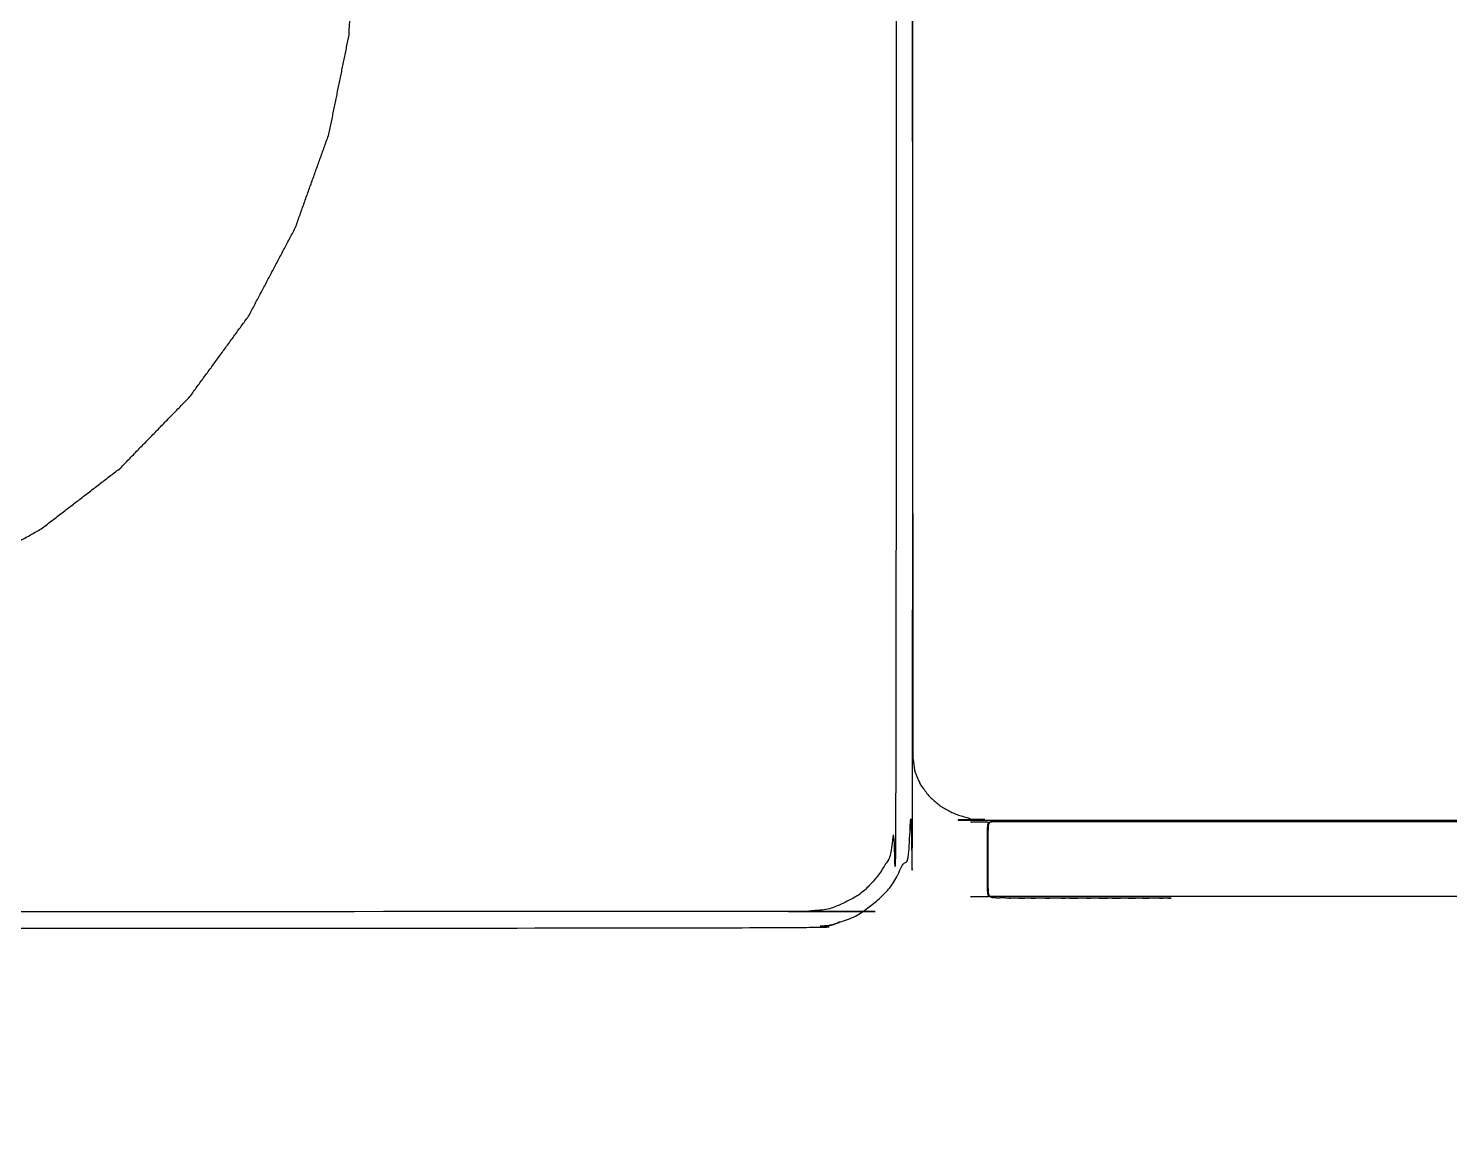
# Model space of a CAD drawing. Header units: millimetres. Extents: x 3429 to 24139, y -631 to 9878.
# Drawn here: x 7964.92 to 8008.28, y 3280.04 to 3313.67 of the extents above; entities that cross this region are included whole.
import ezdxf

# ---------------------------------------------------------------- set-up
doc = ezdxf.new("R2010")
doc.units = ezdxf.units.MM
for name, color, linetype, lineweight in [('multid_gorunus_3', 23, 'Continuous', 13), ('multid_gorunus_4', 15, 'Continuous', 9), ('multid_gorunus_5', 193, 'Continuous', 5)]:
    doc.layers.add(name, color=color, linetype=linetype, lineweight=lineweight)

# ---------------------------------------------------------------- blocks, each defined once
blk = doc.blocks.new('grup-1')
at = {"layer": 'multid_gorunus_3', "lineweight": -3}
for points in [[(2472.196, 5870.084), (2471.826, 5870.127), (2471.456, 5870.17), (2437.184, 5870.179), (2402.913, 5870.189), (2402.543, 5870.146), (2402.173, 5870.104), (2401.833, 5869.982), (2401.494, 5869.861), (2401.194, 5869.67), (2400.894, 5869.479), (2400.644, 5869.229), (2400.394, 5868.979), (2400.203, 5868.68), (2400.012, 5868.38), (2399.891, 5868.04), (2399.769, 5867.701), (2399.726, 5867.331), (2399.683, 5866.961), (2399.669, 5815.19), (2399.652, 5752.918), (2399.695, 5752.548), (2399.737, 5752.178), (2399.859, 5751.839), (2399.98, 5751.499), (2400.171, 5751.199), (2400.361, 5750.899), (2400.611, 5750.649), (2400.861, 5750.399), (2401.161, 5750.208), (2401.461, 5750.018), (2401.8, 5749.896), (2402.14, 5749.774), (2402.51, 5749.731), (2402.88, 5749.689), (2437.151, 5749.679), (2471.423, 5749.67), (2471.793, 5749.712), (2472.163, 5749.755), (2472.502, 5749.876), (2472.842, 5749.998), (2473.142, 5750.188), (2473.442, 5750.379), (2473.692, 5750.629), (2473.942, 5750.879), (2474.133, 5751.179), (2474.323, 5751.478), (2474.445, 5751.818), (2474.567, 5752.158), (2474.609, 5752.528), (2474.652, 5752.897), (2474.669, 5815.169), (2474.683, 5866.94), (2474.641, 5867.31), (2474.598, 5867.68), (2474.477, 5868.02), (2474.355, 5868.36), (2474.165, 5868.659), (2473.974, 5868.959), (2473.724, 5869.209), (2473.474, 5869.459), (2473.175, 5869.65), (2472.875, 5869.841), (2472.535, 5869.963), (2472.196, 5870.084)], [(2471.454, 5869.67), (2471.766, 5869.634), (2472.079, 5869.597), (2472.366, 5869.494), (2472.653, 5869.392), (2472.907, 5869.23), (2473.16, 5869.069), (2473.372, 5868.857), (2473.583, 5868.646), (2473.745, 5868.392), (2473.906, 5868.138), (2474.009, 5867.851), (2474.111, 5867.564), (2474.147, 5867.251), (2474.183, 5866.939), (2474.169, 5815.169), (2474.152, 5752.9), (2474.116, 5752.587), (2474.08, 5752.274), (2473.977, 5751.987), (2473.874, 5751.7), (2473.713, 5751.446), (2473.551, 5751.193), (2473.34, 5750.981), (2473.128, 5750.77), (2472.874, 5750.609), (2472.621, 5750.447), (2472.334, 5750.345), (2472.046, 5750.242), (2471.734, 5750.206), (2471.421, 5750.17), (2437.151, 5750.179), (2402.882, 5750.189), (2402.569, 5750.225), (2402.257, 5750.261), (2401.969, 5750.364), (2401.682, 5750.467), (2401.429, 5750.628), (2401.175, 5750.79), (2400.964, 5751.001), (2400.752, 5751.213), (2400.591, 5751.466), (2400.43, 5751.72), (2400.327, 5752.007), (2400.224, 5752.295), (2400.188, 5752.607), (2400.152, 5752.92), (2400.169, 5815.189), (2400.183, 5866.959), (2400.22, 5867.272), (2400.256, 5867.584), (2400.359, 5867.871), (2400.462, 5868.159), (2400.623, 5868.412), (2400.785, 5868.666), (2400.996, 5868.877), (2401.208, 5869.089), (2401.461, 5869.25), (2401.715, 5869.411), (2402.002, 5869.514), (2402.289, 5869.617), (2402.602, 5869.653), (2402.915, 5869.689), (2437.184, 5869.679), (2471.454, 5869.67)]]:
    blk.add_open_spline(points, degree=2, knots=[-16, -16, -16, -15, -15, -14, -14, -13, -13, -12, -12, -11, -11, -10, -10, -9, -9, -8, -8, -7, -7, -6, -6, -5, -5, -4, -4, -3, -3, -2, -2, -1, -1, 0, 0, 1, 1, 2, 2, 3, 3, 4, 4, 5, 5, 6, 6, 7, 7, 8, 8, 9, 9, 10, 10, 11, 11, 12, 12, 13, 13, 14, 14, 15, 15, 16, 16, 16], dxfattribs=at)
at = {"layer": 'multid_gorunus_4', "lineweight": -3}
for points, knots in [([(2426.707, 5797.741), (2425.477, 5796.845), (2424.247, 5795.95), (2423.158, 5794.888), (2422.069, 5793.826), (2421.141, 5792.62), (2420.214, 5791.415), (2419.468, 5790.089), (2418.722, 5788.763), (2418.172, 5787.345), (2417.621, 5785.927), (2417.279, 5784.445), (2416.937, 5782.962), (2416.808, 5781.447), (2416.68, 5779.931), (2416.769, 5778.412), (2416.858, 5776.894), (2417.162, 5775.403), (2417.465, 5773.912), (2417.979, 5772.481), (2418.493, 5771.049), (2419.204, 5769.704), (2419.915, 5768.359), (2420.811, 5767.13), (2421.708, 5765.901), (2422.769, 5764.811), (2423.83, 5763.721), (2425.036, 5762.794), (2426.243, 5761.867), (2427.568, 5761.121), (2428.893, 5760.374), (2430.312, 5759.824), (2431.73, 5759.275), (2433.212, 5758.932), (2434.694, 5758.589), (2436.21, 5758.461), (2437.726, 5758.333), (2439.245, 5758.422), (2440.763, 5758.51), (2442.254, 5758.815), (2443.744, 5759.119), (2445.176, 5759.632), (2446.609, 5760.144), (2447.953, 5760.857), (2449.297, 5761.569), (2450.527, 5762.464), (2451.757, 5763.36), (2452.846, 5764.422), (2453.935, 5765.484), (2454.863, 5766.689), (2455.791, 5767.895), (2456.536, 5769.221), (2457.282, 5770.546), (2457.833, 5771.965), (2458.383, 5773.383), (2458.725, 5774.865), (2459.067, 5776.347), (2459.196, 5777.863), (2459.325, 5779.379), (2459.235, 5780.897), (2459.146, 5782.416), (2458.842, 5783.907), (2458.539, 5785.397), (2458.025, 5786.829), (2457.511, 5788.261), (2456.8, 5789.606), (2456.089, 5790.95), (2455.193, 5792.18), (2454.297, 5793.409), (2453.235, 5794.499), (2452.174, 5795.589), (2450.968, 5796.515), (2449.762, 5797.442), (2448.436, 5798.189), (2447.111, 5798.936), (2445.692, 5799.485), (2444.274, 5800.035), (2442.792, 5800.378), (2441.31, 5800.721), (2439.794, 5800.849), (2438.278, 5800.976), (2436.76, 5800.888), (2435.241, 5800.8), (2433.75, 5800.495), (2432.26, 5800.19), (2430.828, 5799.678), (2429.396, 5799.165), (2428.051, 5798.453), (2426.707, 5797.741)], [30, 30, 30, 31, 31, 32, 32, 33, 33, 34, 34, 35, 35, 36, 36, 37, 37, 38, 38, 39, 39, 40, 40, 41, 41, 42, 42, 43, 43, 44, 44, 45, 45, 46, 46, 47, 47, 48, 48, 49, 49, 50, 50, 51, 51, 52, 52, 53, 53, 54, 54, 55, 55, 56, 56, 57, 57, 58, 58, 59, 59, 60, 60, 61, 61, 62, 62, 63, 63, 64, 64, 65, 65, 66, 66, 67, 67, 68, 68, 69, 69, 70, 70, 71, 71, 72, 72, 73, 73, 74, 74, 74]), ([(2346.93, 5754.268), (2346.934, 5754.261), (2346.938, 5754.254), (2346.95, 5754.244), (2346.961, 5754.233), (2346.982, 5754.217), (2347.004, 5754.201), (2347.039, 5754.175), (2347.074, 5754.15), (2347.125, 5754.113), (2347.176, 5754.076), (2347.24, 5754.03), (2347.304, 5753.984), (2347.378, 5753.932), (2347.452, 5753.879), (2347.533, 5753.823), (2347.613, 5753.767), (2347.698, 5753.71), (2347.782, 5753.654), (2347.869, 5753.596), (2347.957, 5753.539), (2348.046, 5753.482), (2348.136, 5753.425), (2348.227, 5753.368), (2348.318, 5753.312), (2348.41, 5753.256), (2348.503, 5753.2), (2348.596, 5753.146), (2348.689, 5753.091), (2348.783, 5753.038), (2348.877, 5752.985), (2348.972, 5752.932), (2349.067, 5752.88), (2349.162, 5752.829), (2349.258, 5752.778), (2349.355, 5752.727), (2349.452, 5752.677), (2349.549, 5752.628), (2349.647, 5752.579), (2349.745, 5752.531), (2349.843, 5752.484), (2349.943, 5752.437), (2350.042, 5752.39), (2350.142, 5752.345), (2350.242, 5752.299), (2350.343, 5752.255), (2350.444, 5752.21), (2350.546, 5752.167), (2350.648, 5752.124), (2350.75, 5752.082), (2350.853, 5752.04), (2350.956, 5751.999), (2351.059, 5751.958), (2351.163, 5751.918), (2351.267, 5751.878), (2351.372, 5751.84), (2351.477, 5751.802), (2351.583, 5751.764), (2351.688, 5751.727), (2351.795, 5751.691), (2351.901, 5751.655), (2352.008, 5751.621), (2352.115, 5751.586), (2352.222, 5751.553), (2352.33, 5751.52), (2352.438, 5751.487), (2352.547, 5751.455), (2352.656, 5751.425), (2352.765, 5751.394), (2352.874, 5751.365), (2352.984, 5751.336), (2353.094, 5751.308), (2353.204, 5751.28), (2353.315, 5751.253), (2353.426, 5751.227), (2353.537, 5751.201), (2353.649, 5751.176), (2353.761, 5751.153), (2353.873, 5751.129), (2353.985, 5751.107), (2354.098, 5751.084), (2354.211, 5751.064), (2354.324, 5751.043), (2354.441, 5751.023), (2354.559, 5751.004), (2354.685, 5750.986), (2354.811, 5750.968), (2354.95, 5750.951), (2355.088, 5750.935), (2355.243, 5750.919), (2355.398, 5750.904), (2355.574, 5750.889), (2355.75, 5750.875), (2355.95, 5750.862), (2356.15, 5750.849), (2356.379, 5750.837), (2356.608, 5750.825), (2356.869, 5750.814), (2357.13, 5750.803), (2357.428, 5750.793), (2357.725, 5750.783), (2358.064, 5750.774), (2358.402, 5750.764), (2358.785, 5750.756), (2359.168, 5750.748), (2359.599, 5750.741), (2360.03, 5750.733), (2360.514, 5750.727), (2360.997, 5750.72), (2361.538, 5750.714), (2362.078, 5750.708), (2362.679, 5750.703), (2363.28, 5750.698), (2363.945, 5750.693), (2364.61, 5750.688), (2365.332, 5750.684), (2366.054, 5750.68), (2366.824, 5750.677), (2367.594, 5750.673), (2368.405, 5750.67), (2369.215, 5750.667), (2370.058, 5750.665), (2370.901, 5750.662), (2371.768, 5750.66), (2372.636, 5750.658), (2373.519, 5750.656), (2374.403, 5750.654), (2375.295, 5750.653), (2376.187, 5750.651), (2377.079, 5750.65), (2377.971, 5750.649), (2378.855, 5750.648), (2379.739, 5750.647), (2380.608, 5750.647), (2381.476, 5750.646), (2382.321, 5750.646), (2382.565, 5750.646), (2383.378, 5750.645), (2384.19, 5750.645), (2384.963, 5750.645), (2385.736, 5750.645), (2386.46, 5750.645), (2387.185, 5750.645), (2387.854, 5750.645), (2388.522, 5750.645), (2389.127, 5750.645), (2389.731, 5750.644), (2390.275, 5750.644), (2390.819, 5750.644), (2391.306, 5750.644), (2391.793, 5750.644), (2392.227, 5750.644), (2392.661, 5750.644), (2393.044, 5750.644), (2393.428, 5750.644), (2393.765, 5750.644), (2394.102, 5750.644), (2394.396, 5750.644), (2394.69, 5750.644), (2394.945, 5750.644), (2395.2, 5750.644), (2395.418, 5750.644), (2395.637, 5750.644), (2395.823, 5750.644), (2396.008, 5750.644), (2396.164, 5750.644), (2396.319, 5750.644), (2396.447, 5750.644), (2396.575, 5750.644), (2396.678, 5750.644), (2396.781, 5750.644), (2396.862, 5750.644), (2396.943, 5750.644), (2397.005, 5750.644), (2397.067, 5750.644), (2397.112, 5750.644), (2397.158, 5750.644), (2397.19, 5750.644), (2397.222, 5750.644), (2397.243, 5750.645), (2397.264, 5750.645), (2397.275, 5750.647), (2397.287, 5750.649)], [0, 0, 0, 1, 1, 2, 2, 3, 3, 4, 4, 5, 5, 6, 6, 7, 7, 8, 8, 9, 9, 10, 10, 11, 11, 12, 12, 13, 13, 14, 14, 15, 15, 16, 16, 17, 17, 18, 18, 19, 19, 20, 20, 21, 21, 22, 22, 23, 23, 24, 24, 25, 25, 26, 26, 27, 27, 28, 28, 29, 29, 30, 30, 31, 31, 32, 32, 33, 33, 34, 34, 35, 35, 36, 36, 37, 37, 38, 38, 39, 39, 40, 40, 41, 41, 42, 42, 43, 43, 44, 44, 45, 45, 46, 46, 47, 47, 48, 48, 49, 49, 50, 50, 51, 51, 52, 52, 53, 53, 54, 54, 55, 55, 56, 56, 57, 57, 58, 58, 59, 59, 60, 60, 61, 61, 62, 62, 63, 63, 64, 64, 65, 65, 66, 66, 67, 67, 68, 68, 69, 69, 70, 70, 71, 71, 72, 72, 73, 73, 74, 74, 75, 75, 76, 76, 77, 77, 78, 78, 79, 79, 80, 80, 81, 81, 82, 82, 83, 83, 84, 84, 85, 85, 86, 86, 87, 87, 88, 88, 89, 89, 90, 90, 91, 91, 91]), ([(2396.894, 5752.963), (2396.855, 5752.964), (2396.815, 5752.964), (2396.795, 5752.965), (2396.774, 5752.966), (2396.723, 5752.966), (2396.672, 5752.966), (2396.613, 5752.966), (2396.554, 5752.967), (2396.487, 5752.967), (2396.42, 5752.967), (2396.344, 5752.967), (2396.268, 5752.967), (2396.183, 5752.967), (2396.098, 5752.967), (2396.002, 5752.967), (2395.907, 5752.967), (2395.803, 5752.967), (2395.698, 5752.967), (2395.587, 5752.967), (2395.475, 5752.967), (2395.357, 5752.967), (2395.239, 5752.967), (2395.116, 5752.967), (2394.993, 5752.967), (2394.867, 5752.967), (2394.74, 5752.967), (2394.611, 5752.967), (2394.481, 5752.967), (2394.351, 5752.967), (2394.221, 5752.967), (2394.09, 5752.967), (2393.96, 5752.967), (2393.83, 5752.967), (2393.701, 5752.967), (2393.574, 5752.967), (2393.448, 5752.967), (2393.325, 5752.967), (2393.202, 5752.967), (2393.084, 5752.967), (2392.966, 5752.967), (2392.854, 5752.967), (2392.743, 5752.967), (2392.638, 5752.967), (2392.534, 5752.967), (2392.439, 5752.967), (2392.343, 5752.967), (2392.258, 5752.967), (2392.173, 5752.967), (2392.097, 5752.967), (2392.021, 5752.967), (2391.954, 5752.967), (2391.887, 5752.967), (2391.877, 5752.967), (2391.867, 5752.967)], [90.111111, 90.111111, 90.111111, 91, 91, 92, 92, 93, 93, 94, 94, 95, 95, 96, 96, 97, 97, 98, 98, 99, 99, 100, 100, 101, 101, 102, 102, 103, 103, 104, 104, 105, 105, 106, 106, 107, 107, 108, 108, 109, 109, 110, 110, 111, 111, 112, 112, 113, 113, 114, 114, 115, 115, 116, 116, 116.169368, 116.169368, 116.169368]), ([(2391.985, 5752.967), (2391.985, 5752.967), (2391.986, 5752.967), (2392.003, 5752.967), (2392.021, 5752.967)], [247.9906989, 247.9906989, 247.9906989, 248, 248, 248.2579235, 248.2579235, 248.2579235]), ([(2392.121, 5752.967), (2392.121, 5752.967), (2392.121, 5752.967), (2392.147, 5752.967), (2392.173, 5752.967)], [248.9965407, 248.9965407, 248.9965407, 249, 249, 249.3333336, 249.3333336, 249.3333336]), ([(2392.533, 5752.967), (2392.587, 5752.967), (2392.641, 5752.967), (2392.641, 5752.967), (2392.641, 5752.967)], [251.4433919, 251.4433919, 251.4433919, 252, 252, 252.0000001, 252.0000001, 252.0000001]), ([(2392.965, 5752.967), (2393.021, 5752.967), (2393.078, 5752.967), (2393.14, 5752.967), (2393.202, 5752.967)], [253.50262, 253.50262, 253.50262, 254, 254, 254.520117, 254.520117, 254.520117]), ([(2393.316, 5752.967), (2393.316, 5752.967), (2393.316, 5752.967), (2393.382, 5752.967), (2393.448, 5752.967)], [254.9972972, 254.9972972, 254.9972972, 255, 255, 255.5285371, 255.5285371, 255.5285371]), ([(2393.82, 5752.967), (2393.821, 5752.967), (2393.821, 5752.967), (2393.89, 5752.967), (2393.96, 5752.967)], [256.9963384, 256.9963384, 256.9963384, 257, 257, 257.5283092, 257.5283092, 257.5283092]), ([(2394.082, 5752.967), (2394.083, 5752.967), (2394.083, 5752.967), (2394.215, 5752.967), (2394.347, 5752.967), (2394.414, 5752.967), (2394.481, 5752.967)], [257.99816, 257.99816, 257.99816, 258, 258, 259, 259, 259.510421, 259.510421, 259.510421]), ([(2394.61, 5752.967), (2394.61, 5752.967), (2394.611, 5752.967), (2394.675, 5752.967), (2394.74, 5752.967)], [259.9959788, 259.9959788, 259.9959788, 260, 260, 260.4944509, 260.4944509, 260.4944509]), ([(2395.127, 5752.967), (2395.128, 5752.967), (2395.128, 5752.967), (2395.184, 5752.967), (2395.239, 5752.967)], [261.9964985, 261.9964985, 261.9964985, 262, 262, 262.4469027, 262.4469027, 262.4469027]), ([(2395.376, 5752.967), (2395.376, 5752.967), (2395.377, 5752.967), (2395.496, 5752.967), (2395.615, 5752.967), (2395.657, 5752.967), (2395.698, 5752.967)], [262.997395, 262.997395, 262.997395, 263, 263, 264, 264, 264.369074, 264.369074, 264.369074]), ([(2395.841, 5752.967), (2395.841, 5752.967), (2395.841, 5752.967), (2395.946, 5752.967), (2396.051, 5752.967), (2396.074, 5752.967), (2396.098, 5752.967)], [264.999047, 264.999047, 264.999047, 265, 265, 266, 266, 266.239627, 266.239627, 266.239627]), ([(2396.894, 5752.963), (2396.916, 5752.963), (2396.938, 5752.963), (2396.969, 5752.962), (2397.001, 5752.961), (2397.027, 5752.96), (2397.053, 5752.959), (2397.074, 5752.958), (2397.095, 5752.957)], [83.301867, 83.301867, 83.301867, 84, 84, 85, 85, 86, 86, 87, 87, 87]), ([(2397.173, 5752.951), (2397.156, 5752.953), (2397.139, 5752.955), (2397.117, 5752.956), (2397.095, 5752.957)], [0, 0, 0, 1, 1, 2, 2, 2]), ([(2397.173, 5752.951), (2397.187, 5752.949), (2397.201, 5752.947), (2397.213, 5752.944), (2397.226, 5752.942)], [2, 2, 2, 3, 3, 4, 4, 4]), ([(2397.226, 5752.942), (2397.237, 5752.94), (2397.247, 5752.937), (2397.256, 5752.934), (2397.264, 5752.932), (2397.27, 5752.928), (2397.277, 5752.925)], [-1, -1, -1, 0, 0, 1, 1, 2, 2, 2]), ([(2397.254, 5750.631), (2397.258, 5750.632), (2397.262, 5750.632), (2397.273, 5750.635), (2397.283, 5750.637), (2397.291, 5750.64), (2397.299, 5750.643), (2397.305, 5750.646), (2397.311, 5750.649), (2397.316, 5750.652), (2397.321, 5750.656), (2397.325, 5750.66), (2397.33, 5750.664), (2397.333, 5750.668), (2397.337, 5750.673), (2397.34, 5750.678), (2397.344, 5750.684), (2397.346, 5750.69), (2397.349, 5750.696), (2397.351, 5750.704), (2397.354, 5750.711), (2397.356, 5750.72), (2397.358, 5750.729), (2397.36, 5750.74), (2397.361, 5750.75), (2397.363, 5750.762), (2397.364, 5750.774), (2397.365, 5750.788), (2397.366, 5750.802), (2397.367, 5750.818), (2397.368, 5750.834), (2397.368, 5750.852), (2397.369, 5750.871), (2397.369, 5750.891), (2397.37, 5750.912), (2397.37, 5750.935), (2397.37, 5750.958), (2397.37, 5750.983), (2397.37, 5751.009), (2397.37, 5751.037), (2397.37, 5751.065), (2397.37, 5751.096), (2397.37, 5751.128), (2397.37, 5751.162), (2397.37, 5751.196), (2397.37, 5751.233), (2397.37, 5751.27), (2397.37, 5751.309), (2397.37, 5751.349), (2397.37, 5751.39), (2397.37, 5751.431), (2397.37, 5751.474), (2397.37, 5751.516), (2397.37, 5751.56), (2397.37, 5751.604), (2397.37, 5751.649), (2397.37, 5751.693), (2397.37, 5751.738), (2397.37, 5751.783), (2397.37, 5751.828), (2397.37, 5751.873), (2397.37, 5751.918), (2397.37, 5751.962), (2397.37, 5752.006), (2397.37, 5752.05), (2397.37, 5752.092), (2397.37, 5752.135), (2397.37, 5752.176), (2397.37, 5752.217), (2397.37, 5752.257), (2397.37, 5752.296), (2397.37, 5752.333), (2397.37, 5752.37), (2397.37, 5752.404), (2397.37, 5752.438), (2397.37, 5752.47), (2397.37, 5752.501), (2397.37, 5752.529), (2397.37, 5752.558), (2397.37, 5752.583), (2397.37, 5752.609), (2397.37, 5752.632), (2397.37, 5752.655), (2397.369, 5752.675), (2397.369, 5752.696), (2397.368, 5752.714), (2397.368, 5752.732), (2397.367, 5752.748), (2397.366, 5752.764), (2397.365, 5752.778), (2397.364, 5752.792), (2397.363, 5752.804), (2397.361, 5752.816), (2397.359, 5752.827), (2397.358, 5752.837), (2397.356, 5752.846), (2397.354, 5752.855), (2397.351, 5752.862), (2397.349, 5752.87), (2397.346, 5752.876), (2397.343, 5752.883), (2397.34, 5752.888), (2397.337, 5752.893), (2397.333, 5752.898), (2397.33, 5752.902), (2397.325, 5752.906), (2397.321, 5752.91), (2397.316, 5752.914), (2397.311, 5752.917), (2397.305, 5752.921), (2397.299, 5752.924), (2397.291, 5752.926), (2397.283, 5752.929), (2397.273, 5752.931), (2397.262, 5752.934), (2397.258, 5752.935), (2397.254, 5752.935)], [123.680145, 123.680145, 123.680145, 124, 124, 125, 125, 126, 126, 127, 127, 128, 128, 129, 129, 130, 130, 131, 131, 132, 132, 133, 133, 134, 134, 135, 135, 136, 136, 137, 137, 138, 138, 139, 139, 140, 140, 141, 141, 142, 142, 143, 143, 144, 144, 145, 145, 146, 146, 147, 147, 148, 148, 149, 149, 150, 150, 151, 151, 152, 152, 153, 153, 154, 154, 155, 155, 156, 156, 157, 157, 158, 158, 159, 159, 160, 160, 161, 161, 162, 162, 163, 163, 164, 164, 165, 165, 166, 166, 167, 167, 168, 168, 169, 169, 170, 170, 171, 171, 172, 172, 173, 173, 174, 174, 175, 175, 176, 176, 177, 177, 178, 178, 179, 179, 180, 180, 180.319855, 180.319855, 180.319855]), ([(2397.277, 5752.925), (2397.282, 5752.921), (2397.287, 5752.917), (2397.292, 5752.914), (2397.298, 5752.91)], [2, 2, 2, 3, 3, 4, 4, 4]), ([(2397.298, 5750.656), (2397.302, 5750.66), (2397.306, 5750.664), (2397.31, 5750.668), (2397.314, 5750.673), (2397.317, 5750.678), (2397.32, 5750.684), (2397.323, 5750.69), (2397.326, 5750.696), (2397.328, 5750.704), (2397.33, 5750.711), (2397.332, 5750.72), (2397.334, 5750.729), (2397.336, 5750.74), (2397.338, 5750.75), (2397.339, 5750.762), (2397.34, 5750.774), (2397.341, 5750.788), (2397.343, 5750.802), (2397.343, 5750.818), (2397.344, 5750.834), (2397.345, 5750.852), (2397.345, 5750.871), (2397.346, 5750.891), (2397.346, 5750.912), (2397.346, 5750.935), (2397.347, 5750.958), (2397.347, 5750.983), (2397.347, 5751.009), (2397.347, 5751.037), (2397.347, 5751.065), (2397.347, 5751.096), (2397.347, 5751.128), (2397.347, 5751.162), (2397.347, 5751.196), (2397.347, 5751.233), (2397.347, 5751.27), (2397.347, 5751.309), (2397.347, 5751.349), (2397.347, 5751.39), (2397.347, 5751.431), (2397.347, 5751.474), (2397.347, 5751.516), (2397.347, 5751.56), (2397.347, 5751.604), (2397.347, 5751.649), (2397.347, 5751.693), (2397.347, 5751.738), (2397.347, 5751.783), (2397.347, 5751.828), (2397.347, 5751.873), (2397.347, 5751.918), (2397.347, 5751.962), (2397.347, 5752.006), (2397.347, 5752.05), (2397.347, 5752.092), (2397.347, 5752.135), (2397.347, 5752.176), (2397.347, 5752.217), (2397.347, 5752.257), (2397.347, 5752.296), (2397.347, 5752.333), (2397.347, 5752.37), (2397.347, 5752.404), (2397.347, 5752.438), (2397.347, 5752.47), (2397.347, 5752.501), (2397.347, 5752.529), (2397.347, 5752.558), (2397.347, 5752.583), (2397.347, 5752.609), (2397.346, 5752.632), (2397.346, 5752.655), (2397.346, 5752.675), (2397.345, 5752.696), (2397.345, 5752.714), (2397.344, 5752.732), (2397.343, 5752.748), (2397.342, 5752.764), (2397.341, 5752.778), (2397.34, 5752.792), (2397.339, 5752.804), (2397.338, 5752.816), (2397.336, 5752.827), (2397.334, 5752.837), (2397.332, 5752.846), (2397.33, 5752.855), (2397.328, 5752.862), (2397.325, 5752.87), (2397.323, 5752.876), (2397.32, 5752.883), (2397.317, 5752.888), (2397.314, 5752.893), (2397.31, 5752.898), (2397.306, 5752.902), (2397.302, 5752.906), (2397.298, 5752.91)], [-32, -32, -32, -31, -31, -30, -30, -29, -29, -28, -28, -27, -27, -26, -26, -25, -25, -24, -24, -23, -23, -22, -22, -21, -21, -20, -20, -19, -19, -18, -18, -17, -17, -16, -16, -15, -15, -14, -14, -13, -13, -12, -12, -11, -11, -10, -10, -9, -9, -8, -8, -7, -7, -6, -6, -5, -5, -4, -4, -3, -3, -2, -2, -1, -1, 0, 0, 1, 1, 2, 2, 3, 3, 4, 4, 5, 5, 6, 6, 7, 7, 8, 8, 9, 9, 10, 10, 11, 11, 12, 12, 13, 13, 14, 14, 15, 15, 16, 16, 16]), ([(2397.886, 5752.922), (2397.872, 5752.922), (2397.859, 5752.922), (2397.841, 5752.922), (2397.824, 5752.922), (2397.802, 5752.922), (2397.781, 5752.922), (2397.756, 5752.922), (2397.73, 5752.922), (2397.701, 5752.922), (2397.672, 5752.922), (2397.638, 5752.922), (2397.605, 5752.922), (2397.57, 5752.922), (2397.536, 5752.922), (2397.503, 5752.922), (2397.471, 5752.922), (2397.444, 5752.922), (2397.416, 5752.922), (2397.397, 5752.922), (2397.378, 5752.922), (2397.365, 5752.921), (2397.352, 5752.921), (2397.343, 5752.919), (2397.334, 5752.917), (2397.328, 5752.914), (2397.321, 5752.91)], [0, 0, 0, 1, 1, 2, 2, 3, 3, 4, 4, 5, 5, 6, 6, 7, 7, 8, 8, 9, 9, 10, 10, 11, 11, 12, 12, 13, 13, 13]), ([(2391.763, 5750.6), (2391.766, 5750.6), (2391.769, 5750.6), (2391.828, 5750.6), (2391.887, 5750.6), (2391.954, 5750.6), (2392.021, 5750.6), (2392.097, 5750.6), (2392.173, 5750.6), (2392.258, 5750.6), (2392.343, 5750.6), (2392.439, 5750.6), (2392.534, 5750.6), (2392.638, 5750.6), (2392.743, 5750.6), (2392.854, 5750.6), (2392.966, 5750.6), (2393.084, 5750.6), (2393.202, 5750.6), (2393.325, 5750.6), (2393.448, 5750.6), (2393.574, 5750.6), (2393.701, 5750.6), (2393.83, 5750.6), (2393.96, 5750.6), (2394.09, 5750.6), (2394.221, 5750.599), (2394.351, 5750.6), (2394.482, 5750.6), (2394.611, 5750.6), (2394.74, 5750.6), (2394.867, 5750.6), (2394.993, 5750.599), (2395.116, 5750.599), (2395.239, 5750.6), (2395.357, 5750.599), (2395.475, 5750.599), (2395.587, 5750.599), (2395.699, 5750.599), (2395.803, 5750.599), (2395.907, 5750.599), (2396.002, 5750.599), (2396.098, 5750.599), (2396.183, 5750.599), (2396.268, 5750.599), (2396.344, 5750.599), (2396.42, 5750.599), (2396.487, 5750.6), (2396.554, 5750.6), (2396.613, 5750.6), (2396.672, 5750.6), (2396.692, 5750.601), (2396.713, 5750.602), (2396.764, 5750.602), (2396.815, 5750.602), (2396.86, 5750.603), (2396.904, 5750.603), (2396.941, 5750.604), (2396.979, 5750.605), (2396.986, 5750.605), (2396.993, 5750.605)], [388.945268, 388.945268, 388.945268, 389, 389, 390, 390, 391, 391, 392, 392, 393, 393, 394, 394, 395, 395, 396, 396, 397, 397, 398, 398, 399, 399, 400, 400, 401, 401, 402, 402, 403, 403, 404, 404, 405, 405, 406, 406, 407, 407, 408, 408, 409, 409, 410, 410, 411, 411, 412, 412, 413, 413, 414, 414, 415, 415, 416, 416, 417, 417, 417.210526, 417.210526, 417.210526]), ([(2392.641, 5750.6), (2392.544, 5750.6), (2392.448, 5750.6), (2392.448, 5750.6), (2392.448, 5750.6)], [156, 156, 156, 157, 157, 157.001308, 157.001308, 157.001308]), ([(2393.078, 5750.6), (2392.965, 5750.6), (2392.852, 5750.6), (2392.851, 5750.6), (2392.851, 5750.6)], [154, 154, 154, 155, 155, 155.002286, 155.002286, 155.002286]), ([(2393.565, 5750.6), (2393.441, 5750.6), (2393.316, 5750.6), (2393.316, 5750.6), (2393.316, 5750.6)], [152, 152, 152, 153, 153, 153.001465, 153.001465, 153.001465]), ([(2393.96, 5750.6), (2393.891, 5750.6), (2393.821, 5750.6), (2393.761, 5750.6), (2393.7, 5750.6)], [150.471308, 150.471308, 150.471308, 151, 151, 151.472958, 151.472958, 151.472958]), ([(2394.872, 5750.6), (2394.741, 5750.6), (2394.611, 5750.599), (2394.61, 5750.599), (2394.61, 5750.599)], [147, 147, 147, 148, 148, 148.002713, 148.002713, 148.002713]), ([(2396.42, 5750.599), (2396.418, 5750.599), (2396.417, 5750.599), (2396.33, 5750.599), (2396.244, 5750.599)], [367.976517, 367.976517, 367.976517, 368, 368, 369, 369, 369]), ([(2396.719, 5750.6), (2396.712, 5750.6), (2396.705, 5750.6), (2396.688, 5750.6), (2396.671, 5750.6)], [365.889986, 365.889986, 365.889986, 366, 366, 366.2533175, 366.2533175, 366.2533175]), ([(2397.095, 5750.609), (2397.074, 5750.608), (2397.054, 5750.607), (2397.027, 5750.606), (2397.001, 5750.605), (2396.997, 5750.605), (2396.993, 5750.605)], [419, 419, 419, 420, 420, 421, 421, 421.133835, 421.133835, 421.133835]), ([(2397.095, 5750.609), (2397.117, 5750.61), (2397.139, 5750.612), (2397.156, 5750.613), (2397.173, 5750.615)], [0, 0, 0, 1, 1, 2, 2, 2]), ([(2397.226, 5750.624), (2397.214, 5750.622), (2397.201, 5750.62), (2397.187, 5750.617), (2397.173, 5750.615)], [1, 1, 1, 2, 2, 3, 3, 3]), ([(2397.277, 5750.641), (2397.27, 5750.638), (2397.264, 5750.635), (2397.256, 5750.632), (2397.247, 5750.629), (2397.237, 5750.626), (2397.226, 5750.624)], [0, 0, 0, 1, 1, 2, 2, 3, 3, 3]), ([(2397.298, 5750.656), (2397.292, 5750.652), (2397.287, 5750.649), (2397.282, 5750.645), (2397.277, 5750.641)], [1, 1, 1, 2, 2, 3, 3, 3]), ([(2397.886, 5750.644), (2397.872, 5750.644), (2397.859, 5750.644), (2397.841, 5750.644), (2397.824, 5750.644), (2397.803, 5750.644), (2397.781, 5750.644), (2397.756, 5750.644), (2397.73, 5750.644), (2397.701, 5750.644), (2397.672, 5750.644), (2397.638, 5750.644), (2397.605, 5750.644), (2397.57, 5750.644), (2397.536, 5750.644), (2397.504, 5750.644), (2397.471, 5750.644), (2397.444, 5750.644), (2397.416, 5750.644), (2397.397, 5750.644), (2397.378, 5750.644), (2397.365, 5750.645), (2397.352, 5750.645), (2397.343, 5750.647), (2397.334, 5750.649), (2397.328, 5750.652), (2397.321, 5750.656)], [0, 0, 0, 1, 1, 2, 2, 3, 3, 4, 4, 5, 5, 6, 6, 7, 7, 8, 8, 9, 9, 10, 10, 11, 11, 12, 12, 13, 13, 13])]:
    blk.add_open_spline(points, degree=2, knots=knots, dxfattribs=at)
for points in [[(2391.867, 5752.966), (2391.877, 5752.966), (2391.887, 5752.966)], [(2391.867, 5750.6), (2391.818, 5750.601), (2391.769, 5750.601)], [(2392.121, 5750.6), (2392.071, 5750.6), (2392.021, 5750.6)], [(2394.347, 5750.6), (2394.283, 5750.6), (2394.22, 5750.6)], [(2395.128, 5750.6), (2395.061, 5750.6), (2394.993, 5750.6)], [(2395.615, 5750.6), (2395.545, 5750.6), (2395.474, 5750.599)], [(2396.051, 5750.599), (2395.979, 5750.599), (2395.906, 5750.599)]]:
    blk.add_open_spline(points, degree=2, dxfattribs=at)
at = {"layer": 'multid_gorunus_5', "lineweight": -3}
for points, knots in [([(2361.758, 5806.206), (2379.872, 5806.201), (2397.386, 5806.196), (2397.647, 5806.171), (2397.909, 5806.145), (2398.149, 5806.071), (2398.389, 5805.998), (2398.6, 5805.882), (2398.812, 5805.767), (2398.989, 5805.616), (2399.165, 5805.465), (2399.3, 5805.284), (2399.434, 5805.102), (2399.52, 5804.897), (2399.606, 5804.692), (2399.636, 5804.468), (2399.666, 5804.245), (2399.665, 5798.13), (2399.663, 5792.014), (2399.661, 5785.899), (2399.659, 5779.384), (2399.658, 5773.269), (2399.656, 5767.153), (2399.654, 5761.038), (2399.653, 5754.923), (2399.622, 5754.699), (2399.592, 5754.476), (2399.506, 5754.27), (2399.42, 5754.065), (2399.286, 5753.884), (2399.151, 5753.703), (2398.974, 5753.552), (2398.798, 5753.401), (2398.586, 5753.286), (2398.374, 5753.171), (2398.134, 5753.097), (2397.894, 5753.024), (2397.633, 5752.998), (2397.372, 5752.972), (2379.871, 5752.977), (2361.771, 5752.982)], [21, 21, 21, 22, 22, 23, 23, 24, 24, 25, 25, 26, 26, 27, 27, 28, 28, 29, 29, 30, 30, 31, 31, 32, 32, 33, 33, 34, 34, 35, 35, 36, 36, 37, 37, 38, 38, 39, 39, 40, 40, 40.999234, 40.999234, 40.999234]), ([(2354.3, 5753.382), (2354.32, 5753.378), (2354.341, 5753.373), (2354.437, 5753.353), (2354.532, 5753.333), (2354.629, 5753.314), (2354.725, 5753.296), (2354.822, 5753.278), (2354.919, 5753.261), (2355.021, 5753.244), (2355.123, 5753.228), (2355.234, 5753.213), (2355.345, 5753.198), (2355.468, 5753.184), (2355.592, 5753.169), (2355.732, 5753.156), (2355.872, 5753.143), (2356.034, 5753.131), (2356.195, 5753.119), (2356.381, 5753.108), (2356.567, 5753.097), (2356.782, 5753.087), (2356.997, 5753.076), (2357.245, 5753.067), (2357.493, 5753.058), (2357.778, 5753.049), (2358.063, 5753.041), (2358.388, 5753.033), (2358.714, 5753.025), (2359.085, 5753.018), (2359.456, 5753.011), (2359.876, 5753.005), (2360.296, 5752.999), (2360.768, 5752.993), (2361.241, 5752.987), (2361.771, 5752.982), (2362.301, 5752.977), (2362.892, 5752.973), (2363.483, 5752.968), (2364.139, 5752.964), (2364.795, 5752.96), (2365.508, 5752.957), (2366.221, 5752.953), (2366.983, 5752.95), (2367.746, 5752.947), (2368.549, 5752.945), (2369.352, 5752.942), (2370.188, 5752.94), (2371.023, 5752.938), (2371.884, 5752.936), (2372.745, 5752.934), (2373.622, 5752.932), (2374.5, 5752.931), (2375.386, 5752.93), (2376.272, 5752.928), (2377.159, 5752.927), (2378.046, 5752.926), (2378.926, 5752.926), (2379.805, 5752.925), (2380.669, 5752.924), (2381.534, 5752.924), (2382.374, 5752.924), (2382.615, 5752.923), (2383.424, 5752.923), (2384.233, 5752.923), (2385.002, 5752.923), (2385.772, 5752.923), (2386.494, 5752.923), (2387.215, 5752.923), (2387.881, 5752.922), (2388.548, 5752.922), (2389.15, 5752.922), (2389.752, 5752.922), (2390.294, 5752.922), (2390.836, 5752.922), (2391.322, 5752.922), (2391.807, 5752.922), (2392.239, 5752.922), (2392.671, 5752.922), (2393.054, 5752.922), (2393.436, 5752.922), (2393.772, 5752.922), (2394.108, 5752.922), (2394.401, 5752.922), (2394.695, 5752.922), (2394.949, 5752.922), (2395.203, 5752.922), (2395.421, 5752.922), (2395.639, 5752.922), (2395.824, 5752.922), (2396.01, 5752.922), (2396.165, 5752.922), (2396.32, 5752.922), (2396.448, 5752.922), (2396.575, 5752.922), (2396.678, 5752.922), (2396.781, 5752.922), (2396.862, 5752.922), (2396.943, 5752.922), (2397.005, 5752.922), (2397.067, 5752.922), (2397.112, 5752.922), (2397.158, 5752.922), (2397.19, 5752.922), (2397.222, 5752.922), (2397.243, 5752.921), (2397.264, 5752.921), (2397.275, 5752.919), (2397.287, 5752.917)], [37.781495, 37.781495, 37.781495, 38, 38, 39, 39, 40, 40, 41, 41, 42, 42, 43, 43, 44, 44, 45, 45, 46, 46, 47, 47, 48, 48, 49, 49, 50, 50, 51, 51, 52, 52, 53, 53, 54, 54, 55, 55, 56, 56, 57, 57, 58, 58, 59, 59, 60, 60, 61, 61, 62, 62, 63, 63, 64, 64, 65, 65, 66, 66, 67, 67, 68, 68, 69, 69, 70, 70, 71, 71, 72, 72, 73, 73, 74, 74, 75, 75, 76, 76, 77, 77, 78, 78, 79, 79, 80, 80, 81, 81, 82, 82, 83, 83, 84, 84, 85, 85, 86, 86, 87, 87, 88, 88, 89, 89, 90, 90, 91, 91, 91])]:
    blk.add_open_spline(points, degree=2, knots=knots, dxfattribs=at)

msp = doc.modelspace()

# ---------------------------------------------------------------- block references
at = {"xscale": -1}
msp.add_blockref('grup-1', (10391.554, -2463.465), dxfattribs=at)

doc.saveas('drawing.dxf')
